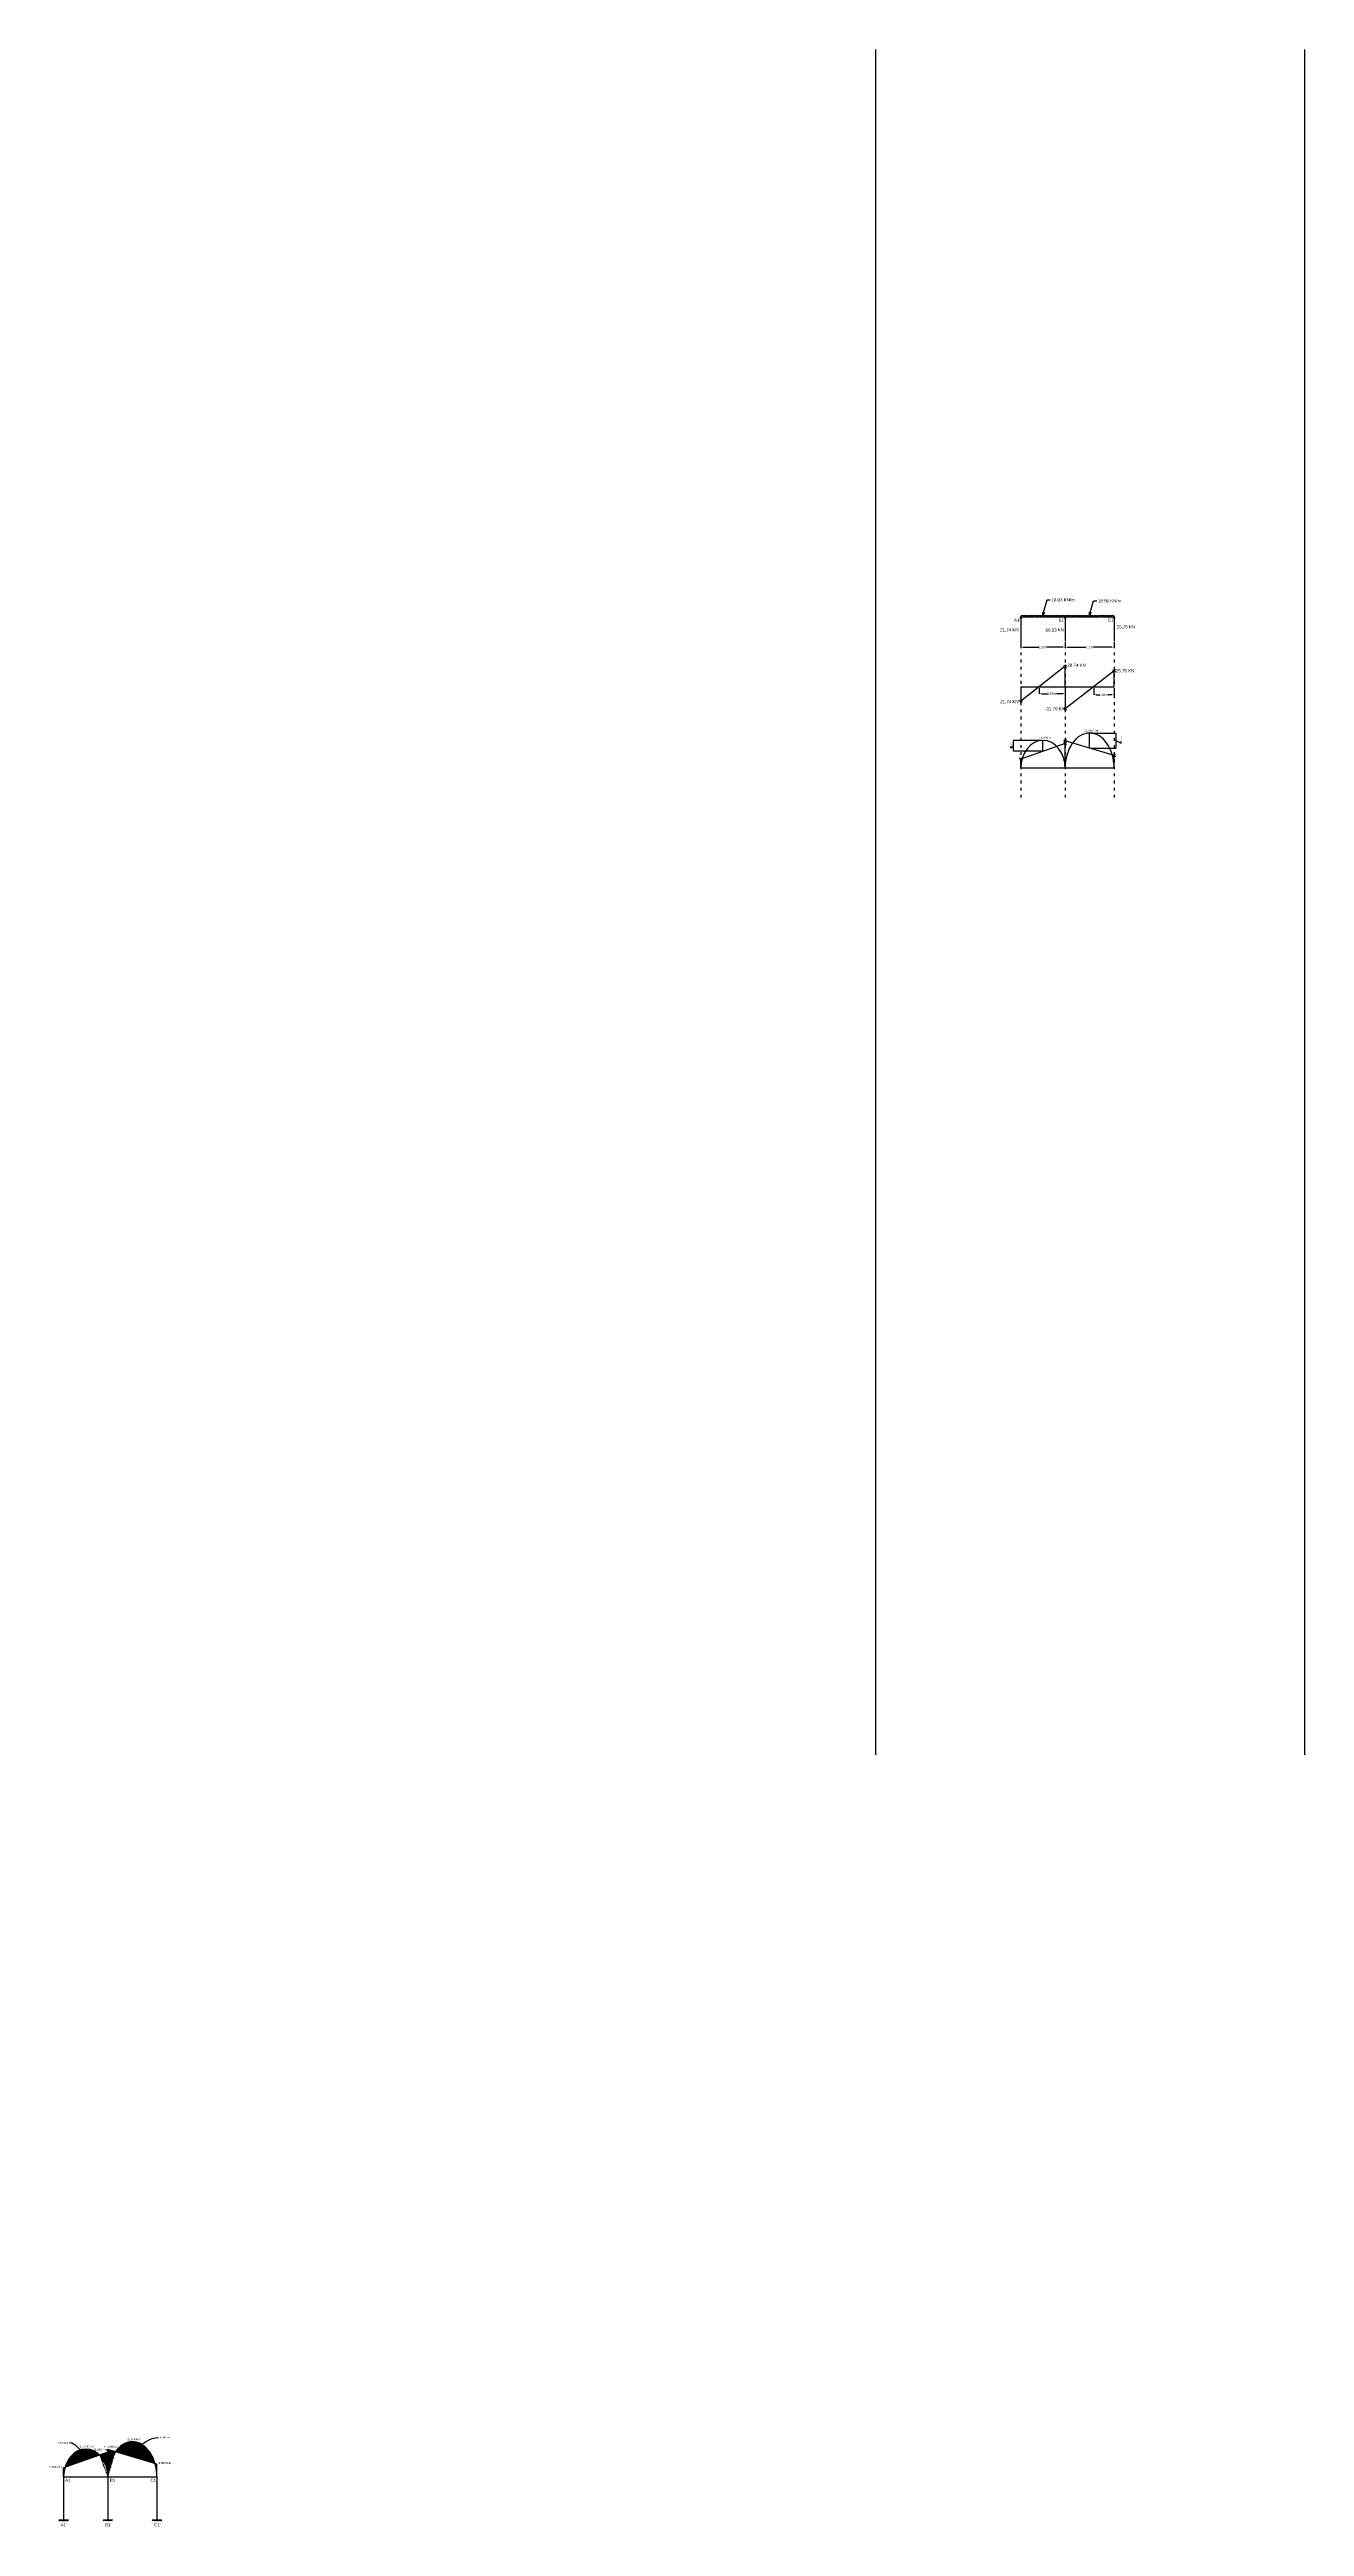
# Model space of a CAD drawing. Header units: millimetres. Extents: x 0 to 1679650, y -107560 to 692040.
# Drawn here: x 5027 to 84410, y 149561 to 306180 of the extents above; entities that cross this region are included whole.
import ezdxf
from ezdxf import colors
from ezdxf.entities.mleader import LeaderData, LeaderLine
from ezdxf.math import Vec2, Vec3

# ---------------------------------------------------------------- set-up
doc = ezdxf.new("R2010")
doc.units = ezdxf.units.MM
doc.linetypes.add('ACAD_ISO03W100', pattern=[30, 12, -18])
doc.styles.add('Annotative', font='arial.ttf')
doc.styles.get("Standard").update_dxf_attribs({"font": 'arial.ttf'})
doc.dimstyles.new('ISO-25', dxfattribs={"dimtxt": 40, "dimasz": 50, "dimexe": 1.25, "dimexo": 100, "dimtad": 0, "dimdec": 0, "dimtxsty": 'Standard', "dimcen": 2.5, "dimadec": 0, "dimazin": 0, "dimtfac": 1, "dimtdec": 0, "dimtmove": 0, "dimatfit": 3, "dimfxl": 1, "dimarcsym": 0})

# ---------------------------------------------------------------- blocks, each defined once
blk = doc.blocks.new('_Open30')
at = {"color": 0, "linetype": 'ByBlock', "lineweight": -2}
for p, q in [((-1, 0.27), (0, 0)), ((0, 0), (-1, -0.27)), ((0, 0), (-1, 0))]:
    blk.add_line(p, q, dxfattribs=at)
blk = doc.blocks.new('*D126')
at = {"color": 0, "lineweight": -2, "transparency": 16777216}
for p, q in [((66470, 268810), (66470, 268394)), ((66620, 268395), (67617, 268395)), ((69120, 268395), (68123, 268395)), ((69270, 268712), (69270, 268394))]:
    blk.add_line(p, q, dxfattribs=at)
at = {"color": 0, "transparency": 16777216}
for points in [[(66620, 268420), (66620, 268370), (66470, 268395)], [(69120, 268420), (69120, 268370), (69270, 268395)]]:
    blk.add_solid(points, dxfattribs=at)
at = {"layer": 'Defpoints', "color": 0, "transparency": 16777216}
for p in [(66470, 268910), (69270, 268812), (69270, 268395)]:
    blk.add_point(p, dxfattribs=at)
at = {"color": 0, "transparency": 16777216, "insert": (67870, 268395), "char_height": 150, "attachment_point": 5}
blk.add_mtext('2.8 m', dxfattribs=at)
blk = doc.blocks.new('*D127')
at = {"color": 0, "lineweight": -2, "transparency": 16777216}
for p, q in [((69270, 268712), (69270, 268394)), ((69420, 268395), (70568, 268395)), ((72220, 268395), (71072, 268395)), ((72370, 268712), (72370, 268394))]:
    blk.add_line(p, q, dxfattribs=at)
at = {"color": 0, "transparency": 16777216}
for points in [[(69420, 268420), (69420, 268370), (69270, 268395)], [(72220, 268420), (72220, 268370), (72370, 268395)]]:
    blk.add_solid(points, dxfattribs=at)
at = {"layer": 'Defpoints', "color": 0, "transparency": 16777216}
for p in [(69270, 268812), (72370, 268812), (72370, 268395)]:
    blk.add_point(p, dxfattribs=at)
at = {"color": 0, "transparency": 16777216, "insert": (70820, 268395), "char_height": 150, "attachment_point": 5}
blk.add_mtext('3.1 m', dxfattribs=at)
blk = doc.blocks.new('*D128')
at = {"color": 0, "lineweight": -2, "transparency": 16777216}
for p, q in [((67628, 265790), (67628, 265449)), ((67778, 265450), (68146, 265450)), ((69120, 265450), (68752, 265450)), ((69270, 265790), (69270, 265449))]:
    blk.add_line(p, q, dxfattribs=at)
at = {"color": 0, "transparency": 16777216}
for points in [[(67778, 265475), (67778, 265425), (67628, 265450)], [(69120, 265475), (69120, 265425), (69270, 265450)]]:
    blk.add_solid(points, dxfattribs=at)
at = {"layer": 'Defpoints', "color": 0, "transparency": 16777216}
for p in [(67628, 265890), (67628, 265450), (69270, 265890)]:
    blk.add_point(p, dxfattribs=at)
at = {"color": 0, "transparency": 16777216, "insert": (68449, 265450), "char_height": 150, "attachment_point": 5}
blk.add_mtext('1.59 m', dxfattribs=at)
blk = doc.blocks.new('*D129')
at = {"color": 0, "lineweight": -2, "transparency": 16777216}
for p, q in [((71078, 265790), (71078, 265379)), ((71228, 265380), (71421, 265380)), ((72220, 265380), (72027, 265380)), ((72370, 265790), (72370, 265379))]:
    blk.add_line(p, q, dxfattribs=at)
at = {"color": 0, "transparency": 16777216}
for points in [[(71228, 265405), (71228, 265355), (71078, 265380)], [(72220, 265405), (72220, 265355), (72370, 265380)]]:
    blk.add_solid(points, dxfattribs=at)
at = {"layer": 'Defpoints', "color": 0, "transparency": 16777216}
for p in [(71078, 265890), (72370, 265890), (72370, 265380)]:
    blk.add_point(p, dxfattribs=at)
at = {"color": 0, "transparency": 16777216, "insert": (71724, 265380), "char_height": 150, "attachment_point": 5}
blk.add_mtext('1.38 m', dxfattribs=at)
blk = doc.blocks.new('*D130')
at = {"color": 0, "lineweight": -2, "transparency": 16777216}
for p, q in [((65990, 262153), (65840, 262003)), ((65840, 262003), (65840, 262103)), ((67770, 262497), (65989, 262497)), ((67770, 261808), (65989, 261808)), ((65990, 262447), (65990, 261858))]:
    blk.add_line(p, q, dxfattribs=at)
at = {"color": 0, "transparency": 16777216}
for points in [[(65982, 262447), (65998, 262447), (65990, 262497)], [(65982, 261858), (65998, 261858), (65990, 261808)]]:
    blk.add_solid(points, dxfattribs=at)
at = {"layer": 'Defpoints', "color": 0, "transparency": 16777216}
for p in [(65990, 261808), (67870, 262497), (67870, 261808)]:
    blk.add_point(p, dxfattribs=at)
at = {"color": 0, "transparency": 16777216, "insert": (65840, 262275), "char_height": 40, "attachment_point": 5, "rotation": 90}
blk.add_mtext('6.89KN-m', dxfattribs=at)
blk = doc.blocks.new('*D131')
at = {"color": 0, "lineweight": -2, "transparency": 16777216}
for p, q in [((70920, 262960), (72490, 262960)), ((70920, 262003), (72490, 262003)), ((72480, 262910), (72480, 262053)), ((72480, 262481), (72820, 262331)), ((72820, 262331), (72820, 262431))]:
    blk.add_line(p, q, dxfattribs=at)
at = {"color": 0, "transparency": 16777216}
for points in [[(72472, 262910), (72488, 262910), (72480, 262960)], [(72472, 262053), (72488, 262053), (72480, 262003)]]:
    blk.add_solid(points, dxfattribs=at)
at = {"layer": 'Defpoints', "color": 0, "transparency": 16777216}
for p in [(70820, 262960), (70820, 262003), (72480, 262003)]:
    blk.add_point(p, dxfattribs=at)
at = {"color": 0, "transparency": 16777216, "insert": (72820, 262604), "char_height": 40, "attachment_point": 5, "rotation": 90, "style": 'Annotative'}
blk.add_mtext('9.58KN-m', dxfattribs=at)

msp = doc.modelspace()

# ---------------------------------------------------------------- hatches: boundary and pattern name
h = msp.add_hatch()
h.set_pattern_fill('ANSI31', color=0, scale=15)
h.set_pattern_definition([(45, (-89799.615, 11563.41), (-33.67596, 33.67596), [])])
edge = h.paths.add_edge_path()
edge.add_ellipse((7320.4, 152688.4), major_axis=(0, -1767), ratio=0.79230334, start_angle=180, end_angle=249.491727)
edge.add_line((6009.1, 153307.5), (7320.4, 153766.4))
edge.add_line((7320.4, 153766.4), (7320.4, 154455.4))
edge = h.paths.add_edge_path()
edge.add_ellipse((7320.4, 152688.4), major_axis=(0, -1767), ratio=0.79230334, start_angle=141.506317, end_angle=180)
edge.add_line((7320.4, 154455.4), (7320.4, 153766.4))
edge.add_line((7320.4, 153766.4), (8191.8, 154071.4))
edge = h.paths.add_edge_path()
edge.add_line((6009.1, 153307.5), (5920.4, 153276.4))
edge.add_line((5920.4, 153276.4), (5920.4, 152688.4))
edge.add_ellipse((7320.4, 152688.4), major_axis=(0, -1767), ratio=0.79230334, start_angle=249.491727, end_angle=270, ccw=False)
edge = h.paths.add_edge_path()
edge.add_line((8720.4, 154256.4), (8191.8, 154071.4))
edge.add_ellipse((7320.4, 152688.4), major_axis=(0, -1767), ratio=0.79230334, start_angle=90, end_angle=141.506317, ccw=False)
edge.add_line((8720.4, 152688.4), (8720.4, 154256.4))
edge = h.paths.add_edge_path()
edge.add_ellipse((10270.4, 152688.4), major_axis=(0, -2230), ratio=0.69506726, start_angle=224.20867, end_angle=270, ccw=False)
edge.add_line((9189.6, 154286.9), (8720.4, 154428.4))
edge.add_line((8720.4, 154428.4), (8720.4, 152688.4))
edge = h.paths.add_edge_path()
edge.add_ellipse((10270.4, 152688.4), major_axis=(0, -2230), ratio=0.69506726, start_angle=180, end_angle=224.20867)
edge.add_line((9189.6, 154286.9), (10270.4, 153960.9))
edge.add_line((10270.4, 153960.9), (10270.4, 154918.4))
edge = h.paths.add_edge_path()
edge.add_ellipse((10270.4, 152688.4), major_axis=(0, -2230), ratio=0.69506726, start_angle=112.111148, end_angle=180)
edge.add_line((10270.4, 154918.4), (10270.4, 153960.9))
edge.add_line((10270.4, 153960.9), (11706.4, 153527.8))
edge = h.paths.add_edge_path()
edge.add_line((11820.4, 153493.4), (11706.4, 153527.8))
edge.add_ellipse((10270.4, 152688.4), major_axis=(0, -2230), ratio=0.69506726, start_angle=90, end_angle=112.111148, ccw=False)
edge.add_line((11820.4, 152688.4), (11820.4, 153493.4))

# ---------------------------------------------------------------- linework, layer by layer
for p, q in [((57270, 306180), (57270, 198350)), ((84410, 306180), (84410, 198350)), ((66470, 270305), (72370, 270305)), ((66470, 270305), (66470, 268955)), ((69270, 270305), (69270, 268955)), ((72370, 270305), (72370, 268955)), ((69270, 267180), (66470, 264980)), ((69183.4, 267250.9), (69363.4, 267115.9)), ((69205.9, 267115.9), (69363.4, 267273.4)), ((69270, 265890), (69270, 267180)), ((72370, 266890), (69270, 264490)), ((72283.4, 266960.9), (72463.4, 266825.9)), ((72305.9, 266825.9), (72463.4, 266983.4)), ((72370, 265890), (72370, 266890)), ((66380, 265047.5), (66560, 264912.5)), ((66402.5, 264912.5), (66560, 265070)), ((66470, 265890), (72370, 265890)), ((66470, 265890), (66470, 264980)), ((69270, 265890), (69270, 264490)), ((69183.4, 264560.9), (69363.4, 264425.9)), ((69205.9, 264425.9), (69363.4, 264583.4)), ((69270, 262298), (66470, 261318)), ((67870, 261808), (67870, 262497)), ((69183.4, 262540.9), (69363.4, 262405.9)), ((69183.4, 262368.9), (69363.4, 262233.9)), ((69205.9, 262405.9), (69363.4, 262563.4)), ((69205.9, 262233.9), (69363.4, 262391.4)), ((69270, 260730), (69270, 262470)), ((72370, 261535), (69270, 262470)), ((70820, 262002.5), (70820, 262960)), ((72283.4, 261605.9), (72463.4, 261470.9)), ((72305.9, 261470.9), (72463.4, 261628.4)), ((66383.4, 261388.9), (66563.4, 261253.9)), ((66405.9, 261253.9), (66563.4, 261411.4)), ((66470, 260730), (66470, 261318)), ((72370, 260730), (66470, 260730)), ((72370, 260730), (72370, 261535)), ((8720.4, 154256.4), (5920.4, 153276.4)), ((8720.4, 152688.4), (8720.4, 154428.4)), ((11820.4, 153493.4), (8720.4, 154428.4)), ((11820.4, 152688.4), (11820.4, 153493.4)), ((5920.4, 152688.4), (5920.4, 153276.4)), ((5920.4, 152688.4), (11820.4, 152688.4)), ((5920.4, 152688.4), (5920.4, 149988.4)), ((8720.4, 152688.4), (8720.4, 149988.4)), ((11820.4, 152688.4), (11820.4, 149988.4)), ((5620.4, 149988.4), (6220.4, 149988.4)), ((5670.4, 149988.4), (5620.4, 149893.4)), ((5770.4, 149988.4), (5720.4, 149893.4)), ((5860.4, 149988.4), (5810.4, 149893.4)), ((5950.4, 149988.4), (5900.4, 149893.4)), ((6030.4, 149988.4), (5980.4, 149893.4)), ((6110.4, 149988.4), (6060.4, 149893.4)), ((6200.4, 149988.4), (6150.4, 149893.4)), ((8420.4, 149988.4), (9020.4, 149988.4)), ((8470.4, 149988.4), (8420.4, 149893.4)), ((8570.4, 149988.4), (8520.4, 149893.4)), ((8660.4, 149988.4), (8610.4, 149893.4)), ((8750.4, 149988.4), (8700.4, 149893.4)), ((8830.4, 149988.4), (8780.4, 149893.4)), ((8910.4, 149988.4), (8860.4, 149893.4)), ((9000.4, 149988.4), (8950.4, 149893.4)), ((11520.4, 149988.4), (12120.4, 149988.4)), ((11570.4, 149988.4), (11520.4, 149893.4)), ((11670.4, 149988.4), (11620.4, 149893.4)), ((11760.4, 149988.4), (11710.4, 149893.4)), ((11850.4, 149988.4), (11800.4, 149893.4)), ((11930.4, 149988.4), (11880.4, 149893.4)), ((12010.4, 149988.4), (11960.4, 149893.4)), ((12100.4, 149988.4), (12050.4, 149893.4))]:
    msp.add_line(p, q)
at = {"linetype": 'ACAD_ISO03W100', "ltscale": 15}
for p, q in [((66470, 268955), (66470, 258850)), ((69270, 268955), (69270, 258850)), ((72370, 268955), (72370, 258850))]:
    msp.add_line(p, q, dxfattribs=at)
at = {"lineweight": 200}
for p, q in [((7320.4, 153766.4), (7320.4, 154455.4)), ((10270.4, 153960.9), (10270.4, 154918.4))]:
    msp.add_line(p, q, dxfattribs=at)
for points in [[(66540, 270200), (66470, 270305), (66400, 270210)], [(69340, 270200), (69270, 270305), (69200, 270210)], [(72440, 270200), (72370, 270305), (72300, 270210)]]:
    msp.add_lwpolyline(points)
for centre in [(66562.2, 270305), (66746.6, 270305), (66930.9, 270305), (67115.3, 270305), (67299.7, 270305), (67484.1, 270305), (67668.4, 270305), (67852.8, 270305), (68037.2, 270305), (68221.6, 270305), (68405.9, 270305), (68590.3, 270305), (68774.7, 270305), (68959.1, 270305), (69143.4, 270305), (69327.8, 270305), (69512.2, 270305), (69696.6, 270305), (69880.9, 270305), (70065.3, 270305), (70249.7, 270305), (70434.1, 270305), (70618.4, 270305), (70802.8, 270305), (70987.2, 270305), (71171.6, 270305), (71355.9, 270305), (71540.3, 270305), (71724.7, 270305), (71909.1, 270305), (72093.4, 270305), (72277.8, 270305)]:
    msp.add_arc(centre, 92.2, 0, 180)
for centre, major_axis, ratio in [((67870, 260730), (0, -1767), 0.79230334), ((70820, 260730), (0, -2230), 0.69506726), ((7320.4, 152688.4), (0, -1767), 0.79230334), ((10270.4, 152688.4), (0, -2230), 0.69506726)]:
    msp.add_ellipse(centre, major_axis=major_axis, ratio=ratio, start_param=1.57079633, end_param=4.71238898)

# ---------------------------------------------------------------- texts
for s, height, p in [('21.74 KN', 200, (65160, 269380)), ('A1', 200, (66040, 270000)), ('60.53 KN', 200, (68030, 269380)), ('B1', 200, (68850, 270000)), ('C1', 200, (71960, 270000)), ('25.75 KN', 200, (72540, 269570)), ('28.74 KN', 200, (69410, 267150)), ('25.75 KN', 200, (72480, 266800)), ('21.74 KN', 200, (65160, 264840)), ('-31.79 KN', 200, (68000, 264390)), ('22.30KN-m', 125, (70480, 263055)), ('17.67KN-m', 125, (67500, 262595)), ('22.30KN-m', 125, (9930.4, 155013.4)), ('17.67KN-m', 125, (6950.4, 154553.4)), ('15.68KN-m', 125, (7794.7, 154350.9)), ('17.40KN-m', 125, (8460.4, 154533.4)), ('8.05KN-m', 125, (11930.4, 153513.4)), ('5.88KN-m', 125, (5020.4, 153263.4)), ('A1', 200, (6020.4, 152383.4)), ('B1', 200, (8840.4, 152383.4)), ('C1', 200, (11410.4, 152383.4)), ("A1'", 200, (5730.4, 149563.4)), ("B1'", 200, (8540.4, 149563.4)), ("C1'", 200, (11650.4, 149563.4))]:
    msp.add_text(s, height=height, rotation=0.175557).set_placement(p)

# ---------------------------------------------------------------- dimensions: what is measured, and where the dimension line sits
for base, p1, p2, text, override, picture, middle in [((69270, 268395), (66470, 268910), (69270, 268811.9), '2.8 m', {"dimtxt": 150, "dimasz": 150}, '*D126', (67870, 268395)), ((72370, 268395), (69270, 268811.9), (72370, 268811.9), '3.1 m', {"dimtxt": 150, "dimasz": 150, "dimtmove": 1}, '*D127', (70820, 268395)), ((67628.2, 265450), (69270, 265890), (67628.2, 265890), '1.59 m', {"dimtxt": 150, "dimasz": 150}, '*D128', (68449.1, 265450)), ((72370, 265380), (71078.3, 265890), (72370, 265890), '1.38 m', {"dimtxt": 150, "dimasz": 150}, '*D129', (71724.2, 265380))]:
    dim = msp.add_linear_dim(base=base, p1=p1, p2=p2, text=text, dimstyle='ISO-25', override=override)
    dim.commit()
    dim.dimension.update_dxf_attribs({"geometry": picture, "text_midpoint": middle})
for base, p1, p2, text, override, picture, middle in [((65990, 261808), (67870, 262497), (67870, 261808), '6.89KN-m', {"dimgap": 50, "dimtmove": 1}, '*D130', (65840, 262152.5)), ((72480, 262002.5), (70820, 262960), (70820, 262002.5), '9.58KN-m', {"dimexe": 10, "dimgap": 50, "dimtxsty": 'Annotative', "dimtmove": 1}, '*D131', (72820, 262481.3))]:
    dim = msp.add_linear_dim(base=base, p1=p1, p2=p2, angle=90, text=text, dimstyle='ISO-25', override=override)
    dim.commit()
    dim.dimension.update_dxf_attribs({"geometry": picture, "text_midpoint": middle, "dimtype": 160})

# ---------------------------------------------------------------- leaders
ml = msp.add_multileader_mtext('Standard')
ml.set_content('18.03 KN/m', color=256)
ml.set_leader_properties()
ml.set_arrow_properties(name='OPEN30')
ml.build(insert=Vec2(0, 0))
ml.multileader.update_dxf_attribs({"text_right_attachment_type": 2, "dogleg_length": 200, "arrow_head_size": 200})
ctx = ml.context
ctx.base_point, ctx.char_height, ctx.arrow_head_size, ctx.landing_gap_size, ctx.plane_origin = Vec3(68330, 271380), 200, 200, 75, Vec3(67852.8, 270397.2)
ctx.right_attachment = 2
notes = []
notes.append((ctx, [(0, (1, 1, 0), (68130, 271380), (1, 0), 200, [(0, [(67852.8, 270397.2)], 0, [])])]))
ctx.mtext.insert, ctx.mtext.line_spacing_factor, ctx.mtext.flow_direction = Vec3(68405, 271481.8), 1.2, 5
ml = msp.add_multileader_mtext('Standard')
ml.set_content('18.56 KN/m', color=256)
ml.set_leader_properties()
ml.set_arrow_properties(name='OPEN30')
ml.build(insert=Vec2(0, 0))
ml.multileader.update_dxf_attribs({"text_right_attachment_type": 2, "dogleg_length": 200, "arrow_head_size": 200})
ctx = ml.context
ctx.base_point, ctx.char_height, ctx.arrow_head_size, ctx.landing_gap_size, ctx.plane_origin = Vec3(71270, 271320), 200, 200, 75, Vec3(70802.8, 270397.2)
ctx.right_attachment = 2
notes.append((ctx, [(0, (1, 1, 0), (71070, 271320), (1, 0), 200, [(0, [(70802.8, 270397.2)], 0, [])])]))
ctx.mtext.insert, ctx.mtext.line_spacing_factor, ctx.mtext.flow_direction = Vec3(71345, 271421.7), 1.2, 5
ml = msp.add_multileader_mtext('Standard')
ml.set_content('9.58KN-m', color=256)
ml.set_leader_properties()
ml.build(insert=Vec2(0, 0))
ml.multileader.update_dxf_attribs({"leader_type": 2, "dogleg_length": 100, "arrow_head_size": 150})
ctx = ml.context
ctx.base_point, ctx.char_height, ctx.arrow_head_size, ctx.landing_gap_size, ctx.plane_origin = Vec3(11930.4, 155193.4), 100, 150, 100, Vec3(10270.4, 154439.7)
notes.append((ctx, [(0, (1, 1, 0), (11830.4, 155193.4), (1, 0), 100, [(0, [(10270.4, 154439.7)], 0, [])])]))
ctx.mtext.insert, ctx.mtext.flow_direction = Vec3(12030.4, 155244.3), 5
ml = msp.add_multileader_mtext('Standard')
ml.set_content('6.89KN-m', color=256)
ml.set_leader_properties()
ml.build(insert=Vec2(0, 0))
ml.multileader.update_dxf_attribs({"leader_type": 2, "has_dogleg": 0, "dogleg_length": 20, "arrow_head_size": 150})
ctx = ml.context
ctx.base_point, ctx.char_height, ctx.arrow_head_size, ctx.landing_gap_size, ctx.plane_origin = Vec3(5481.8, 154843.4), 100, 150, 100, Vec3(7320.4, 154110.9)
ctx.text_align_type = 2
notes.append((ctx, [(0, (1, 1, 0), (6316.4, 154843.4), (-1, 0), 20, [(0, [(7320.4, 154110.9)], 0, [])])]))
ctx.mtext.insert, ctx.mtext.alignment, ctx.mtext.flow_direction = Vec3(6196.4, 154894.3), 3, 5
for ctx, leaders in notes:
    for number, flags, end, landing, length, lines in leaders:
        leader = LeaderData()
        leader.index, (leader.has_last_leader_line, leader.has_dogleg_vector, leader.attachment_direction) = number, flags
        leader.last_leader_point, leader.dogleg_vector, leader.dogleg_length = Vec3(end), Vec3(landing), length
        for number, points, colour, breaks in lines:
            line = LeaderLine()
            line.index, line.vertices, line.color, line.breaks = number, Vec3.list(points), colors.encode_raw_color(colour), breaks
            leader.lines.append(line)
        ctx.leaders.append(leader)

doc.saveas('drawing.dxf')
